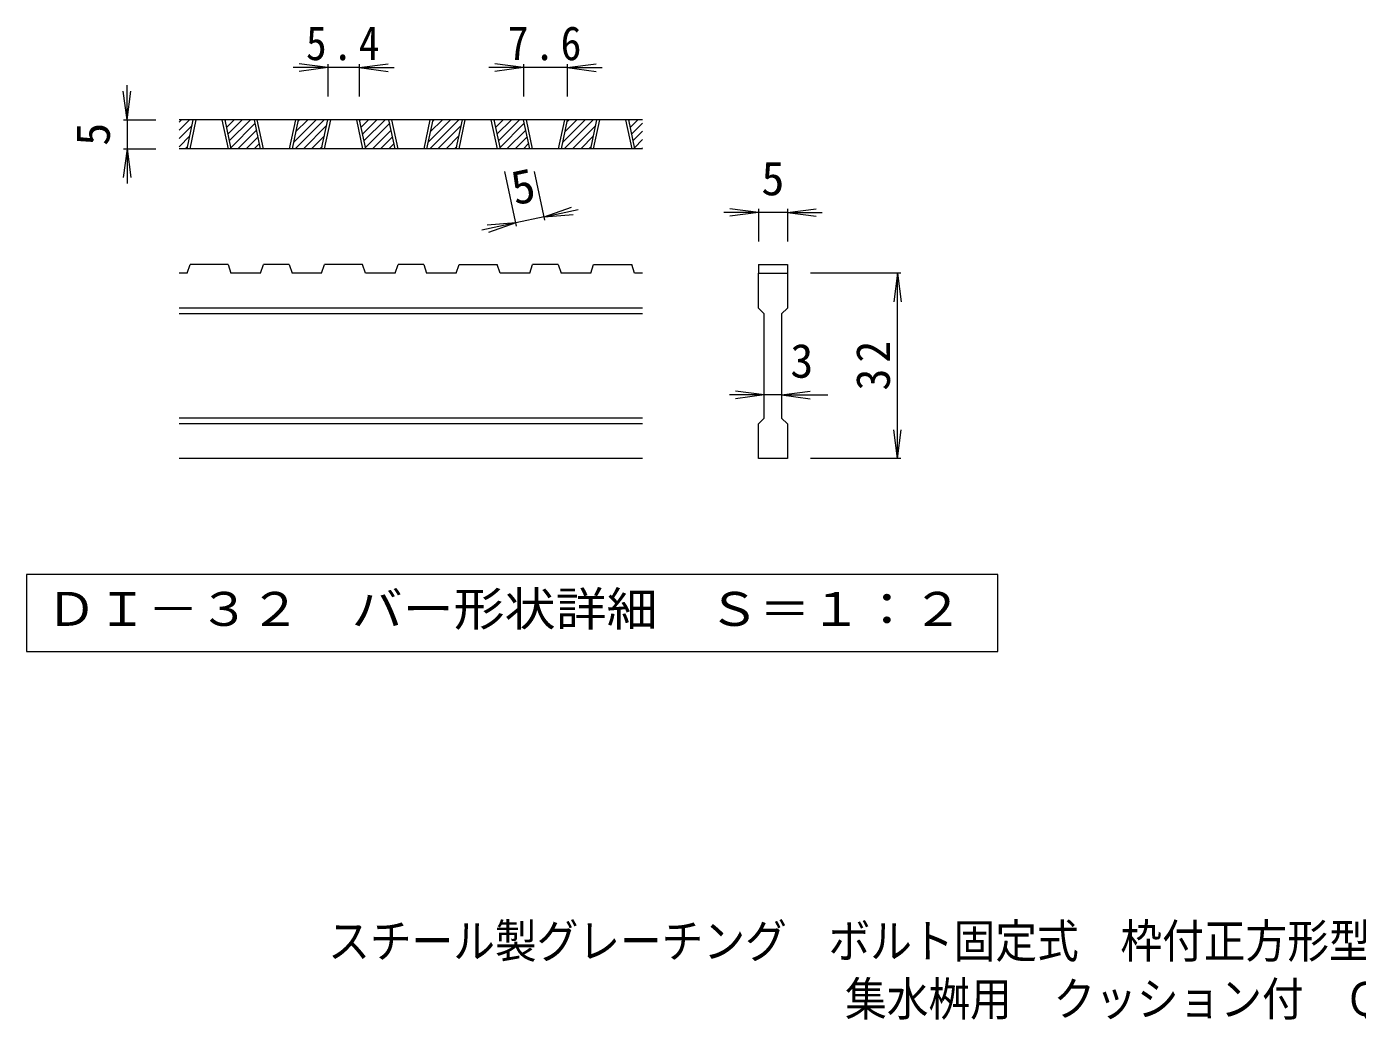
# Model space of a CAD drawing. Units: millimetres on the paper, enlarged 5 times, with parts at other scales. Extents: x -840 to 837, y -691 to 615.
# Drawn here: x -562 to 12, y -691 to -260 of the extents above; entities that cross this region are included whole.
import ezdxf
from ezdxf.enums import TextEntityAlignment as Align

# ---------------------------------------------------------------- set-up
doc = ezdxf.new("R2010")
doc.units = ezdxf.units.MM
doc.header["$LTSCALE"] = 5
doc.layers.add('D-0', color=3, linetype='Continuous', lineweight=9)
doc.layers.add('D-4', color=7, linetype='Continuous', lineweight=9)
doc.layers.add('F-5_F-5ﾚｲﾔ', color=2, linetype='Continuous')
doc.styles.add('ＭＳ ゴシック', font='')
doc.styles.get('ＭＳ ゴシック').set_extended_font_data('MS Gothic')

msp = doc.modelspace()

# ---------------------------------------------------------------- linework, layer by layer
at = {"layer": 'D-0'}
for p, q in [((-496.455, -304.9), (-491.921, -300.367)), ((-496.455, -301.364), (-495.457, -300.367)), ((-296.455, -300.367), (-496.455, -300.367)), ((-496.455, -308.435), (-490.873, -302.854)), ((-493.016, -312.867), (-490.341, -300.367)), ((-491.766, -312.867), (-489.091, -300.367)), ((-478.016, -300.367), (-475.341, -312.867)), ((-476.766, -300.367), (-474.091, -312.867)), ((-476.681, -300.766), (-476.282, -300.367)), ((-476.057, -303.678), (-472.746, -300.367)), ((-475.434, -306.59), (-469.211, -300.367)), ((-474.811, -309.503), (-465.675, -300.367)), ((-474.188, -312.415), (-463.658, -301.885)), ((-461.308, -312.867), (-463.983, -300.367)), ((-460.058, -312.867), (-462.733, -300.367)), ((-446.308, -300.367), (-448.983, -312.867)), ((-445.058, -300.367), (-447.733, -312.867)), ((-447.146, -310.121), (-437.391, -300.367)), ((-446.355, -312.867), (-433.855, -300.367)), ((-446.183, -305.623), (-440.926, -300.367)), ((-445.22, -301.125), (-444.462, -300.367)), ((-442.82, -312.867), (-432.807, -302.854)), ((-434.95, -312.867), (-432.275, -300.367)), ((-433.7, -312.867), (-431.025, -300.367)), ((-419.95, -300.367), (-417.275, -312.867)), ((-418.7, -300.367), (-416.025, -312.867)), ((-418.615, -300.766), (-418.216, -300.367)), ((-417.991, -303.678), (-414.68, -300.367)), ((-417.368, -306.59), (-411.145, -300.367)), ((-416.745, -309.503), (-407.609, -300.367)), ((-416.122, -312.415), (-405.592, -301.885)), ((-403.242, -312.867), (-405.917, -300.367)), ((-401.992, -312.867), (-404.667, -300.367)), ((-388.242, -300.367), (-390.917, -312.867)), ((-386.992, -300.367), (-389.667, -312.867)), ((-389.08, -310.121), (-379.325, -300.367)), ((-388.289, -312.867), (-375.789, -300.367)), ((-388.117, -305.623), (-382.86, -300.367)), ((-387.154, -301.125), (-386.396, -300.367)), ((-384.754, -312.867), (-374.741, -302.854)), ((-376.884, -312.867), (-374.209, -300.367)), ((-375.634, -312.867), (-372.959, -300.367)), ((-361.884, -300.367), (-359.209, -312.867)), ((-360.634, -300.367), (-357.959, -312.867)), ((-360.549, -300.766), (-360.15, -300.367)), ((-359.925, -303.678), (-356.614, -300.367)), ((-359.302, -306.59), (-353.079, -300.367)), ((-358.679, -309.503), (-349.543, -300.367)), ((-358.056, -312.415), (-347.526, -301.885)), ((-345.176, -312.867), (-347.851, -300.367)), ((-343.926, -312.867), (-346.601, -300.367)), ((-330.176, -300.367), (-332.851, -312.867)), ((-328.926, -300.367), (-331.601, -312.867)), ((-331.014, -310.121), (-321.259, -300.367)), ((-330.223, -312.867), (-317.723, -300.367)), ((-330.051, -305.623), (-324.794, -300.367)), ((-329.088, -301.125), (-328.33, -300.367)), ((-326.688, -312.867), (-316.675, -302.854)), ((-318.818, -312.867), (-316.143, -300.367)), ((-317.568, -312.867), (-314.893, -300.367)), ((-303.818, -300.367), (-301.143, -312.867)), ((-302.568, -300.367), (-299.893, -312.867)), ((-302.483, -300.766), (-302.084, -300.367)), ((-301.859, -303.678), (-298.548, -300.367)), ((-301.236, -306.59), (-296.455, -301.809)), ((-496.455, -311.971), (-491.836, -307.352)), ((-471.104, -312.867), (-463.035, -304.797)), ((-467.569, -312.867), (-462.412, -307.71)), ((-439.284, -312.867), (-433.77, -307.352)), ((-413.038, -312.867), (-404.969, -304.797)), ((-409.503, -312.867), (-404.346, -307.71)), ((-381.218, -312.867), (-375.704, -307.352)), ((-354.972, -312.867), (-346.903, -304.797)), ((-351.437, -312.867), (-346.28, -307.71)), ((-323.152, -312.867), (-317.638, -307.352)), ((-300.613, -309.503), (-296.455, -305.344)), ((-299.99, -312.415), (-296.455, -308.88)), ((-296.455, -312.867), (-496.455, -312.867)), ((-493.815, -312.867), (-492.799, -311.851)), ((-464.033, -312.867), (-461.788, -310.622)), ((-435.749, -312.867), (-434.733, -311.851)), ((-405.967, -312.867), (-403.722, -310.622)), ((-377.683, -312.867), (-376.667, -311.851)), ((-347.901, -312.867), (-345.656, -310.622)), ((-319.617, -312.867), (-318.601, -311.851)), ((-296.906, -312.867), (-296.455, -312.415)), ((-493.016, -366.616), (-496.455, -366.616)), ((-493.016, -366.616), (-491.766, -362.867)), ((-475.341, -362.867), (-491.766, -362.867)), ((-475.341, -362.867), (-474.091, -366.616)), ((-461.308, -366.616), (-474.091, -366.616)), ((-461.308, -366.616), (-460.058, -362.867)), ((-448.983, -362.867), (-460.058, -362.867)), ((-448.983, -362.867), (-447.733, -366.616)), ((-434.95, -366.616), (-447.733, -366.616)), ((-434.95, -366.616), (-433.7, -362.867)), ((-417.275, -362.867), (-433.7, -362.867)), ((-416.025, -366.616), (-417.275, -362.867)), ((-403.242, -366.616), (-416.025, -366.616)), ((-403.242, -366.616), (-401.992, -362.867)), ((-390.917, -362.867), (-401.992, -362.867)), ((-390.917, -362.867), (-389.667, -366.616)), ((-376.884, -366.616), (-389.667, -366.616)), ((-376.884, -366.616), (-375.634, -362.867)), ((-375.634, -362.867), (-359.209, -362.867)), ((-357.959, -366.616), (-359.209, -362.867)), ((-345.176, -366.616), (-357.959, -366.616)), ((-345.176, -366.616), (-343.926, -362.867)), ((-332.851, -362.867), (-343.926, -362.867)), ((-332.851, -362.867), (-331.601, -366.616)), ((-318.818, -366.616), (-331.601, -366.616)), ((-318.818, -366.616), (-317.568, -362.867)), ((-317.568, -362.867), (-301.143, -362.867)), ((-299.893, -366.616), (-301.143, -362.867)), ((-296.455, -366.616), (-299.893, -366.616)), ((-246.455, -362.867), (-233.955, -362.867)), ((-246.455, -362.867), (-246.455, -366.616)), ((-246.455, -366.616), (-233.955, -366.616)), ((-246.455, -381.616), (-246.455, -366.616)), ((-233.955, -362.867), (-233.955, -366.616)), ((-233.955, -366.616), (-233.955, -381.616)), ((-296.455, -381.616), (-496.455, -381.616)), ((-296.455, -384.116), (-496.455, -384.116)), ((-246.455, -381.616), (-243.955, -384.116)), ((-236.455, -384.116), (-233.955, -381.616)), ((-236.455, -384.116), (-236.455, -429.116)), ((-296.455, -429.117), (-496.455, -429.117)), ((-236.455, -429.116), (-233.955, -431.617)), ((-296.455, -431.617), (-496.455, -431.617)), ((-233.955, -431.617), (-233.955, -446.617)), ((-296.455, -446.617), (-496.455, -446.617)), ((-233.955, -446.617), (-246.455, -446.617))]:
    msp.add_line(p, q, dxfattribs=at)
msp.add_lwpolyline([(-246.455, -446.617), (-246.455, -431.617), (-243.955, -429.116), (-243.955, -384.116)], dxfattribs=at)
at = {"layer": 'D-0', "color": 7}
msp.add_lwpolyline([(-562.282, -496.617), (-562.282, -529.842), (-143.128, -529.842), (-143.128, -496.617)], close=True, dxfattribs=at)
at = {"layer": 'D-4'}
for p, q in [((-432.275, -277.867), (-447.275, -277.867)), ((-432.275, -277.867), (-444.668, -276.235)), ((-432.275, -277.867), (-444.668, -279.498)), ((-432.275, -276.367), (-432.275, -290.367)), ((-418.7, -277.867), (-432.275, -277.867)), ((-418.7, -277.867), (-406.307, -276.235)), ((-418.7, -276.367), (-418.7, -290.367)), ((-418.7, -277.867), (-406.307, -279.498)), ((-418.7, -277.867), (-403.7, -277.867)), ((-347.851, -277.867), (-362.851, -277.867)), ((-347.851, -277.867), (-360.244, -276.235)), ((-347.851, -277.867), (-360.244, -279.498)), ((-347.851, -276.367), (-347.851, -290.367)), ((-328.926, -277.867), (-347.851, -277.867)), ((-328.926, -277.867), (-316.533, -276.235)), ((-328.926, -276.367), (-328.926, -290.367)), ((-328.926, -277.867), (-316.533, -279.498)), ((-328.926, -277.867), (-313.926, -277.867)), ((-518.955, -300.367), (-518.955, -285.367)), ((-518.955, -300.367), (-520.586, -287.973)), ((-518.955, -300.367), (-517.323, -287.973)), ((-520.455, -300.367), (-506.455, -300.367)), ((-518.955, -300.367), (-518.955, -312.867)), ((-518.955, -312.867), (-520.586, -325.26)), ((-520.455, -312.867), (-506.455, -312.867)), ((-518.955, -312.867), (-517.323, -325.26)), ((-518.955, -312.867), (-518.955, -327.867)), ((-350.808, -346.285), (-355.866, -322.645)), ((-338.584, -343.669), (-343.083, -322.645)), ((-338.898, -342.203), (-327.121, -338.014)), ((-246.455, -340.367), (-258.848, -338.735)), ((-233.955, -340.367), (-221.562, -338.735)), ((-338.898, -342.203), (-351.122, -344.818)), ((-338.898, -342.203), (-324.23, -339.064)), ((-338.898, -342.203), (-326.438, -341.205)), ((-246.455, -340.367), (-261.455, -340.367)), ((-246.455, -340.367), (-258.848, -341.998)), ((-246.455, -338.867), (-246.455, -352.867)), ((-233.955, -340.367), (-246.455, -340.367)), ((-233.955, -338.867), (-233.955, -352.867)), ((-233.955, -340.367), (-221.562, -341.998)), ((-233.955, -340.367), (-218.955, -340.367)), ((-351.122, -344.818), (-365.789, -347.957)), ((-351.122, -344.818), (-363.582, -345.816)), ((-351.122, -344.818), (-362.899, -349.007)), ((-184.955, -366.616), (-223.955, -366.616)), ((-186.455, -366.616), (-188.086, -379.009)), ((-186.455, -366.616), (-184.823, -379.009)), ((-186.455, -446.617), (-186.455, -366.616)), ((-243.955, -419.116), (-258.955, -419.116)), ((-243.955, -419.116), (-256.348, -417.485)), ((-243.955, -419.116), (-256.348, -420.748)), ((-236.455, -419.116), (-243.955, -419.116)), ((-236.455, -419.116), (-224.062, -417.485)), ((-236.455, -419.116), (-224.062, -420.748)), ((-236.455, -419.116), (-216.455, -419.116)), ((-186.455, -446.617), (-188.086, -434.224)), ((-186.455, -446.617), (-184.823, -434.224)), ((-184.955, -446.617), (-223.955, -446.617))]:
    msp.add_line(p, q, dxfattribs=at)

# ---------------------------------------------------------------- texts
at = {"layer": 'D-0', "color": 2, "style": 'ＭＳ ゴシック', "width": 1.1}
msp.add_text('ＤＩ－３２\u3000バー形状詳細\u3000Ｓ＝１：２', height=14.66, dxfattribs=at).set_placement((-553.955, -523.229), align=Align.BOTTOM_LEFT)
at = {"layer": 'D-4', "color": 2, "style": 'ＭＳ ゴシック'}
for rotation, p in [(90, (-521.955, -311.617)), (12.079, (-350.527, -341.623))]:
    msp.add_text('5', height=14.66, rotation=rotation, dxfattribs=at).set_placement(p, align=Align.BOTTOM_LEFT)
for s, p in [('5', (-245.205, -337.367)), ('3', (-232.705, -416.116))]:
    msp.add_text(s, height=14.66, dxfattribs=at).set_placement(p, align=Align.BOTTOM_LEFT)
at = {"layer": 'D-4', "color": 2, "char_height": 14.66, "attachment_point": 7, "style": 'ＭＳ ゴシック'}
for s, insert in [('\\T1.27;\\W0.9;5.4', (-441.738, -274.867)), ('\\T1.27;\\W0.9;7.6', (-354.639, -274.867))]:
    msp.add_mtext(s, dxfattribs=dict(at, insert=insert))
at = {"layer": 'D-4', "color": 2, "insert": (-189.455, -417.242), "char_height": 14.66, "attachment_point": 7, "rotation": 90, "style": 'ＭＳ ゴシック'}
msp.add_mtext('\\T1.27;\\W0.95;32', dxfattribs=at)
at = {"layer": 'F-5_F-5ﾚｲﾔ', "style": 'ＭＳ ゴシック', "width": 0.9}
for s, p in [('スチール製グレーチング\u3000ボルト固定式\u3000枠付正方形型\u3000細目滑り止め模様付', (-432.15, -666.554)), ('集水桝用\u3000クッション付\u3000ＱＸＣＬ\u3000３３３２－ｂ', (-209.078, -691.554))]:
    msp.add_text(s, height=14.66, dxfattribs=at).set_placement(p, align=Align.BOTTOM_LEFT)

doc.saveas('drawing.dxf')
